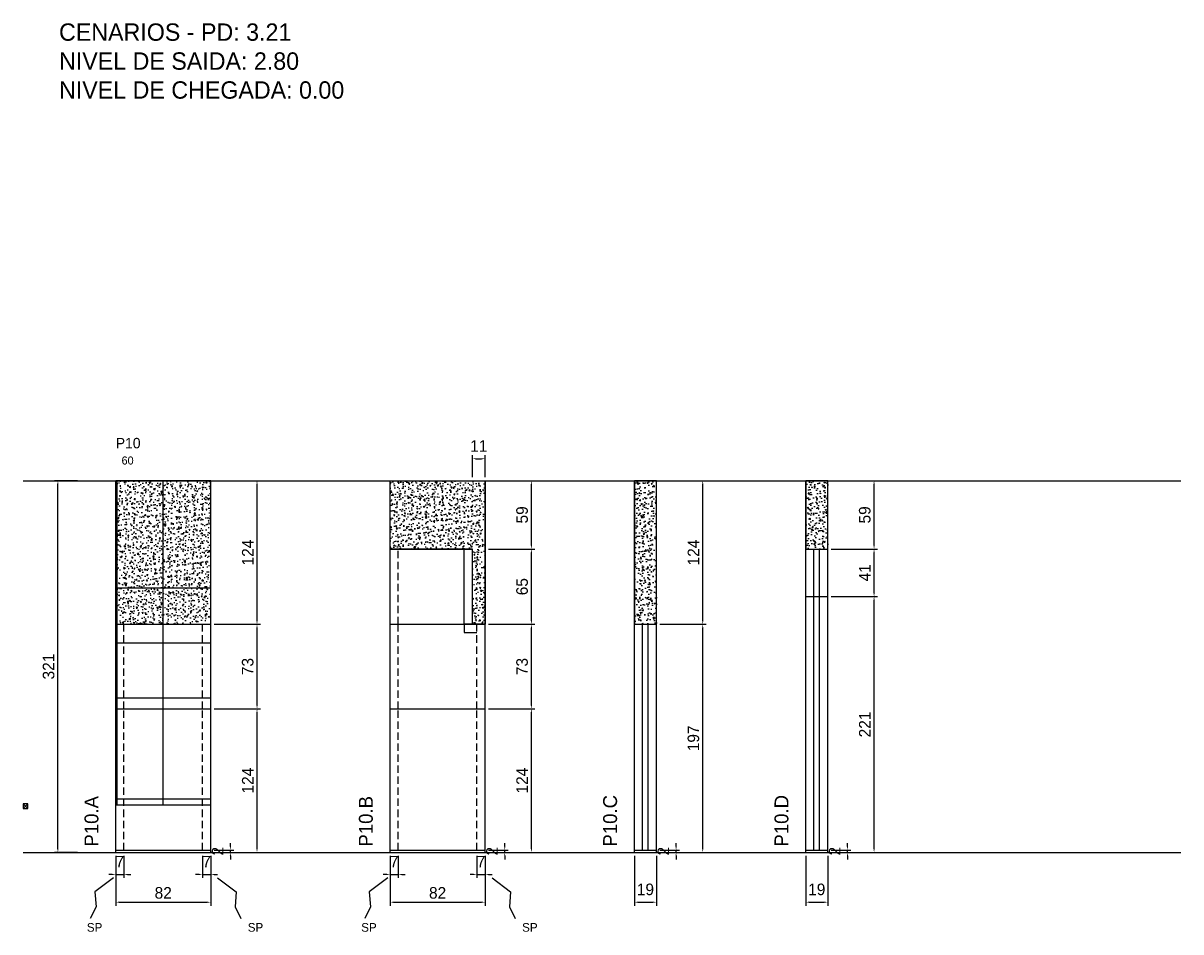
# Model space of a CAD drawing. Header units: centimetres. Extents: x -8500 to 4257, y -490 to 295.
# Drawn here: x -7000 to -6000, y -490 to 295 of the extents above; entities that cross this region are included whole.
import ezdxf

# ---------------------------------------------------------------- set-up
doc = ezdxf.new("R2010")
doc.units = ezdxf.units.CM
doc.linetypes.add('DASHED', pattern=[2, -2])
doc.linetypes.add('HIDDEN', pattern=[9.525, 6.35, -3.175])
for name, color, linetype in [('CHAPA', 140, 'Continuous'), ('COTA', 241, 'Continuous'), ('Madeira', 30, 'Continuous'), ('MEIO_PONT', 160, 'Continuous'), ('NOMENCLATURA', 7, 'Continuous'), ('Nível', 160, 'Continuous'), ('Painéis', 200, 'Continuous'), ('Perfil Metálico', 150, 'Continuous'), ('SARR_2.2x7', 40, 'Continuous'), ('SARRAFO DE PRESSAO', 200, 'Continuous'), ('Sarrafo de Pressão', 42, 'HIDDEN'), ('texto', 7, 'Continuous'), ('TEXTO_GERAL', 7, 'Continuous')]:
    doc.layers.add(name, color=color, linetype=linetype)
doc.dimstyles.new('PAINEL', dxfattribs={"dimtxt": 10, "dimasz": 3, "dimexe": 3, "dimexo": 3, "dimgap": 3, "dimtad": 1, "dimcen": 2.5, "dimclrd": 4, "dimclre": 4, "dimclrt": 240, "dimazin": 3, "dimtfac": 1, "dimtmove": 0, "dimatfit": 3})

# ---------------------------------------------------------------- blocks, each defined once
blk = doc.blocks.new('MULDURA')
at = {"layer": 'Paineis'}
for p, q in [((0, 0), (4, 4)), ((4, 0), (0, 4))]:
    blk.add_line(p, q, dxfattribs=at)
blk.add_lwpolyline([(0, 0), (4, 0), (4, 4), (0, 4)], close=True, dxfattribs=at)

msp = doc.modelspace()

# ---------------------------------------------------------------- hatches: boundary and pattern name
at = {"layer": 'COTA'}
h = msp.add_hatch(dxfattribs=at)
h.set_pattern_fill('AR-CONC', color=256, scale=0.05)
h.paths.add_polyline_path([(-6838, -224), (-6838, -100), (-6920, -100), (-6920, -224)])
h = msp.add_hatch(dxfattribs=at)
h.set_pattern_fill('AR-CONC', color=256, scale=0.05)
h.paths.add_polyline_path([(-6601, -224), (-6612, -224), (-6612, -159), (-6683, -159), (-6683, -100), (-6601, -100), (-6601, -159)])
h = msp.add_hatch(dxfattribs=at)
h.set_pattern_fill('AR-CONC', color=256, scale=0.05)
h.paths.add_polyline_path([(-6453, -224), (-6453, -100), (-6472, -100), (-6472, -224)])
h = msp.add_hatch(dxfattribs=at)
h.set_pattern_fill('AR-CONC', color=256, scale=0.05)
h.paths.add_polyline_path([(-6305, -159), (-6305, -100), (-6324, -100), (-6324, -159)])

# ---------------------------------------------------------------- linework, layer by layer
at = {"layer": 'CHAPA'}
msp.add_lwpolyline([(-6920, -380), (-6918.8, -380), (-6918.8, -100), (-6920, -100)], close=True, dxfattribs=at)
at = {"layer": 'COTA'}
for p, q in [((-6920, -224), (-6920, -100)), ((-6920, -100), (-6838, -100)), ((-6838, -224), (-6838, -100)), ((-6612, -100), (-6601, -100)), ((-6601, -224), (-6601, -100)), ((-6472, -100), (-6453, -100)), ((-6324, -159), (-6324, -100)), ((-6324, -100), (-6305, -100)), ((-6305, -159), (-6305, -100)), ((-6612, -224), (-6601, -224))]:
    msp.add_line(p, q, dxfattribs=at)
for points in [[(-6838, -224), (-6838, -100), (-6920, -100), (-6920, -224)], [(-6601, -224), (-6612, -224), (-6612, -159), (-6683, -159), (-6683, -100), (-6601, -100), (-6601, -159)], [(-6453, -224), (-6453, -100), (-6472, -100), (-6472, -224)], [(-6305, -159), (-6305, -100), (-6324, -100), (-6324, -159)]]:
    msp.add_lwpolyline(points, close=True, dxfattribs=at)
at = {"layer": 'COTA', "color": 4}
for points in [[(-6922, -443), (-6938, -455), (-6937, -468), (-6942, -478)], [(-6832, -443), (-6816, -455), (-6817, -468), (-6812, -478)], [(-6685, -443), (-6701, -455), (-6700, -468), (-6705, -478)], [(-6595, -443), (-6579, -455), (-6580, -468), (-6575, -478)]]:
    msp.add_lwpolyline(points, dxfattribs=at)
at = {"layer": 'Madeira'}
for points in [[(-6920, -192.4), (-6838, -192.4)], [(-6920, -287.6), (-6838, -287.6)]]:
    msp.add_lwpolyline(points, dxfattribs=at)
at = {"layer": 'MEIO_PONT'}
msp.add_lwpolyline([(-6920, -240), (-6838, -240)], dxfattribs=at)
at = {"layer": 'Nível', "linetype": 'DASHED'}
for points in [[(-7000, -100), (-6000, -100)], [(-7000, -421), (-6000, -421)]]:
    msp.add_lwpolyline(points, dxfattribs=at)
at = {"layer": 'Painéis'}
for p, q in [((-6683, -421), (-6683, -100)), ((-6472, -100), (-6453, -100)), ((-6472, -224), (-6472, -100)), ((-6453, -224), (-6453, -100)), ((-6683, -159), (-6612, -159)), ((-6612, -224), (-6612, -159)), ((-6324, -159), (-6305, -159)), ((-6324, -421), (-6324, -159)), ((-6305, -421), (-6305, -159)), ((-6324, -200), (-6305, -200)), ((-6920, -224), (-6838, -224)), ((-6920, -421), (-6920, -224)), ((-6838, -421), (-6838, -224)), ((-6683, -224), (-6612, -224)), ((-6601, -421), (-6601, -224)), ((-6472, -421), (-6472, -224)), ((-6453, -421), (-6453, -224)), ((-6920, -297), (-6838, -297)), ((-6683, -297), (-6601, -297)), ((-6920, -419), (-6838, -419)), ((-6683, -419), (-6601, -419)), ((-6472, -419), (-6453, -419)), ((-6324, -419), (-6305, -419))]:
    msp.add_line(p, q, dxfattribs=at)
msp.add_lwpolyline([(-6920, -380), (-6838, -380), (-6838, -100), (-6920, -100)], close=True, dxfattribs=at)
at = {"layer": 'Perfil Metálico'}
msp.add_line((-6879, -380), (-6879, -100), dxfattribs=at)
at = {"layer": 'SARR_2.2x7'}
for points in [[(-6619, -224), (-6619, -159)], [(-6317, -200), (-6317, -159)], [(-6312, -200), (-6312, -159)], [(-6317, -419), (-6317, -200)], [(-6312, -419), (-6312, -200)], [(-6612, -224), (-6619, -224), (-6619, -231), (-6608, -231)], [(-6465, -419), (-6465, -224)], [(-6460, -419), (-6460, -224)]]:
    msp.add_lwpolyline(points, dxfattribs=at)
at = {"layer": 'SARRAFO DE PRESSAO'}
msp.add_lwpolyline([(-6920, -380), (-6838, -380), (-6838, -375), (-6920, -375)], close=True, dxfattribs=at)
at = {"layer": 'Sarrafo de Pressão', "linetype": 'HIDDEN'}
for points in [[(-6676, -224), (-6676, -159)], [(-6913, -297), (-6913, -224)], [(-6845, -297), (-6845, -224)], [(-6676, -297), (-6676, -224)], [(-6608, -297), (-6608, -224)], [(-6913, -419), (-6913, -297)], [(-6845, -419), (-6845, -297)], [(-6676, -419), (-6676, -297)], [(-6608, -419), (-6608, -297)]]:
    msp.add_lwpolyline(points, dxfattribs=at)

# ---------------------------------------------------------------- block references
at = {"layer": 'COTA'}
msp.add_blockref('MULDURA', (-7000, -383), dxfattribs=at)

# ---------------------------------------------------------------- texts
at = {"layer": 'NOMENCLATURA'}
for s, p in [('CENARIOS - PD: 3.21', (-6969, 280)), ('NIVEL DE SAIDA: 2.80', (-6969, 255)), ('NIVEL DE CHEGADA: 0.00', (-6969, 230))]:
    msp.add_text(s, height=15, dxfattribs=at).set_placement(p)
for s, p in [('P10.A', (-6935, -416)), ('P10.B', (-6698, -416)), ('P10.C', (-6487, -416)), ('P10.D', (-6339, -416))]:
    msp.add_text(s, height=12, rotation=90, dxfattribs=at).set_placement(p)
at = {"layer": 'texto'}
msp.add_text('60', height=7, dxfattribs=at).set_placement((-6915, -86))
at = {"layer": 'texto', "color": 4, "char_height": 7.5, "attachment_point": 1}
for insert in [(-6945, -482), (-6806, -482), (-6708, -482), (-6569, -482)]:
    msp.add_mtext('SP', dxfattribs=dict(at, insert=insert))
at = {"layer": 'TEXTO_GERAL'}
msp.add_text('P10', height=9, dxfattribs=at).set_placement((-6920, -72))

# ---------------------------------------------------------------- dimensions: what is measured, and where the dimension line sits
at = {"layer": 'COTA', "color": 4}
for base, p1, p2 in [((-6612, -81), (-6612, -100), (-6601, -100)), ((-6920, -440), (-6920, -421), (-6913, -421)), ((-6920, -464), (-6920, -421), (-6838, -421)), ((-6845, -440), (-6845, -421), (-6838, -421)), ((-6683, -440), (-6683, -421), (-6676, -421)), ((-6683, -464), (-6683, -421), (-6601, -421)), ((-6608, -440), (-6608, -421), (-6601, -421)), ((-6472, -464), (-6472, -421), (-6453, -421)), ((-6324, -464), (-6324, -421), (-6305, -421))]:
    msp.add_linear_dim(base=base, p1=p1, p2=p2, dimstyle='PAINEL', dxfattribs=at).render()
at = {"layer": 'COTA'}
msp.add_linear_dim(base=(-6970, -421), p1=(-6950, -421), p2=(-6950, -100), angle=90, dimstyle='PAINEL', dxfattribs=at).render()
at = {"layer": 'COTA', "color": 4}
for base, p1, p2 in [((-6798, -224), (-6838, -224), (-6838, -100)), ((-6561, -159), (-6601, -159), (-6601, -100)), ((-6413, -224), (-6453, -224), (-6453, -100)), ((-6265, -159), (-6305, -159), (-6305, -100)), ((-6561, -224), (-6601, -224), (-6601, -159)), ((-6265, -200), (-6305, -200), (-6305, -159)), ((-6265, -421), (-6305, -421), (-6305, -200)), ((-6798, -297), (-6838, -297), (-6838, -224)), ((-6561, -297), (-6601, -297), (-6601, -224)), ((-6413, -421), (-6453, -421), (-6453, -224)), ((-6798, -421), (-6838, -421), (-6838, -297)), ((-6561, -421), (-6601, -421), (-6601, -297)), ((-6821, -421), (-6838, -421), (-6838, -419)), ((-6584, -421), (-6601, -421), (-6601, -419)), ((-6436, -421), (-6453, -421), (-6453, -419)), ((-6288, -421), (-6305, -421), (-6305, -419))]:
    msp.add_linear_dim(base=base, p1=p1, p2=p2, angle=90, dimstyle='PAINEL', dxfattribs=at).render()

doc.saveas('drawing.dxf')
